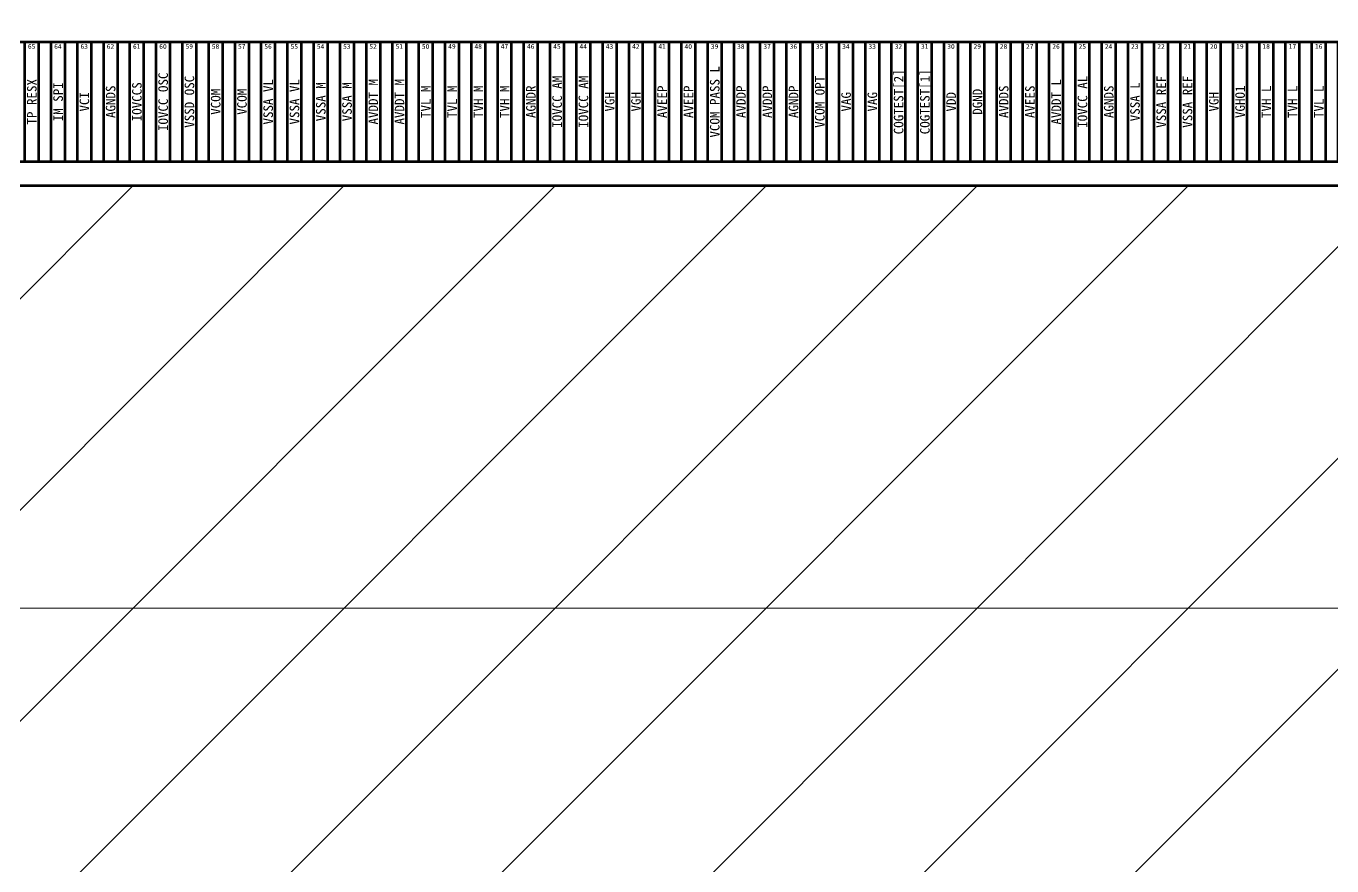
# Model space of a CAD drawing. Header units: inches. Extents: x 240 to 1407, y -538 to -118.
# Drawn here: x 345.38 to 350.85, y -415.04 to -411.52 of the extents above; entities that cross this region are included whole.
import ezdxf
from ezdxf.enums import TextEntityAlignment as Align

# ---------------------------------------------------------------- set-up
doc = ezdxf.new("R2010")
doc.units = ezdxf.units.IN
doc.header["$LTSCALE"] = 1.21
doc.header["$MEASUREMENT"] = 0
doc.layers.get('0').update_dxf_attribs({"linetype": 'CONTINUOUS'})
for name, color, linetype, lineweight in [('2ITO.drawing', 4, 'CONTINUOUS', 100), ('FPC', 40, 'CONTINUOUS', 20), ('LABEL.drawing', 7, 'CONTINUOUS', 100), ('TFT_line.drawing', 3, 'CONTINUOUS', 100)]:
    doc.layers.add(name, color=color, linetype=linetype, lineweight=lineweight)
doc.layers.add('标 注', color=3, linetype='CONTINUOUS')
doc.styles.get("Standard").update_dxf_attribs({"font": 'txt', "width": 0.8})

# ---------------------------------------------------------------- blocks, each defined once
blk = doc.blocks.new('fpc_name')
at = {"layer": 'LABEL.drawing', "color": 7, "linetype": 'Continuous', "lineweight": 100}
for s, p in [('IOVCC_OSC', (19.28143, 0.22667)), ('VSSD_OSC', (19.39143, 0.22667)), ('IOVCC_AM', (20.93143, 0.22667)), ('IOVCC_AM', (21.04143, 0.22667)), ('VCOM_PASS_L', (21.59143, 0.22667)), ('VCOM_OPT', (22.03143, 0.22667)), ('COGTEST[2]', (22.36143, 0.22667)), ('COGTEST[1]', (22.47143, 0.22667)), ('IOVCC_AL', (23.13143, 0.22667)), ('VSSA_REF', (23.46143, 0.22667)), ('VSSA_REF', (23.57143, 0.22667)), ('TP_RESX', (18.73143, 0.22667)), ('IM_SPI', (18.84143, 0.22667)), ('AGNDS', (19.06143, 0.22667)), ('IOVCCS', (19.17143, 0.22667)), ('VCOM', (19.50143, 0.22667)), ('VCOM', (19.61143, 0.22667)), ('VSSA_VL', (19.72143, 0.22667)), ('VSSA_VL', (19.83143, 0.22667)), ('VSSA_M', (19.94143, 0.22667)), ('VSSA_M', (20.05143, 0.22667)), ('AVDDT_M', (20.16143, 0.22667)), ('AVDDT_M', (20.27143, 0.22667)), ('TVL_M', (20.38143, 0.22667)), ('TVL_M', (20.49143, 0.22667)), ('TVH_M', (20.60143, 0.22667)), ('TVH_M', (20.71143, 0.22667)), ('AGNDR', (20.82143, 0.22667)), ('AVEEP', (21.37143, 0.22667)), ('AVEEP', (21.48143, 0.22667)), ('AVDDP', (21.70143, 0.22667)), ('AVDDP', (21.81143, 0.22667)), ('AGNDP', (21.92143, 0.22667)), ('DGND', (22.69143, 0.22667)), ('AVDDS', (22.80143, 0.22667)), ('AVEES', (22.91143, 0.22667)), ('AVDDT_L', (23.02143, 0.22667)), ('AGNDS', (23.24143, 0.22667)), ('VSSA_L', (23.35143, 0.22667)), ('VGHO1', (23.79143, 0.22667)), ('TVH_L', (23.90143, 0.22667)), ('TVH_L', (24.01143, 0.22667)), ('TVL_L', (24.12143, 0.22667)), ('VCI', (18.95143, 0.22667)), ('VGH', (21.15143, 0.22667)), ('VGH', (21.26143, 0.22667)), ('VAG', (22.14143, 0.22667)), ('VAG', (22.25143, 0.22667)), ('VDD', (22.58143, 0.22667)), ('VGH', (23.68143, 0.22667))]:
    blk.add_text(s, height=0.04, rotation=90, dxfattribs=at).set_placement(p, align=Align.MIDDLE_CENTER)
blk = doc.blocks.new('fpc_pin')
at = {"layer": 'TFT_line.drawing', "color": 3, "linetype": 'Continuous', "lineweight": 100}
blk.add_lwpolyline([(0, 0), (0.06, 0), (0.06, 0.5), (0, 0.5)], close=True, dxfattribs=at)
blk = doc.blocks.new('fpc_all')
at = {"layer": 'TFT_line.drawing', "color": 3, "linetype": 'Continuous', "lineweight": 100}
blk.add_lwpolyline([(-0.73658, 0), (26.54342, 0), (26.54342, 0.5), (-0.73658, 0.5)], close=True, dxfattribs=at)
at = {"color": 1, "linetype": 'Continuous', "lineweight": 100, "row_count": 1, "column_count": 221, "row_spacing": 0.4, "column_spacing": 0.11}
blk.add_blockref('fpc_pin', (0.77342, 0), dxfattribs=at)
at = {"color": 1, "linetype": 'Continuous', "lineweight": 100}
blk.add_blockref('fpc_name', (0.00249, 0.02333), dxfattribs=at)
at = {"layer": 'LABEL.drawing', "color": 7, "linetype": 'Continuous', "lineweight": 100}
for s, p in [('65', (18.73322, 0.4818)), ('64', (18.84322, 0.4818)), ('63', (18.95322, 0.4818)), ('62', (19.06322, 0.4818)), ('61', (19.17322, 0.4818)), ('60', (19.28322, 0.4818)), ('59', (19.39322, 0.4818)), ('58', (19.50322, 0.4818)), ('57', (19.61322, 0.4818)), ('56', (19.72322, 0.4818)), ('55', (19.83322, 0.4818)), ('54', (19.94322, 0.4818)), ('53', (20.05322, 0.4818)), ('52', (20.16322, 0.4818)), ('51', (20.27322, 0.4818)), ('50', (20.38322, 0.4818)), ('49', (20.49322, 0.4818)), ('48', (20.60322, 0.4818)), ('47', (20.71322, 0.4818)), ('46', (20.82322, 0.4818)), ('45', (20.93322, 0.4818)), ('44', (21.04322, 0.4818)), ('43', (21.15322, 0.4818)), ('42', (21.26322, 0.4818)), ('41', (21.37322, 0.4818)), ('40', (21.48322, 0.4818)), ('39', (21.59322, 0.4818)), ('38', (21.70322, 0.4818)), ('37', (21.81322, 0.4818)), ('36', (21.92322, 0.4818)), ('35', (22.03322, 0.4818)), ('34', (22.14322, 0.4818)), ('33', (22.25322, 0.4818)), ('32', (22.36322, 0.4818)), ('31', (22.47322, 0.4818)), ('30', (22.58322, 0.4818)), ('29', (22.69322, 0.4818)), ('28', (22.80322, 0.4818)), ('27', (22.91322, 0.4818)), ('26', (23.02322, 0.4818)), ('25', (23.13322, 0.4818)), ('24', (23.24322, 0.4818)), ('23', (23.35322, 0.4818)), ('22', (23.46322, 0.4818)), ('21', (23.57322, 0.4818)), ('20', (23.68322, 0.4818)), ('19', (23.79322, 0.4818)), ('18', (23.90322, 0.4818)), ('17', (24.01322, 0.4818)), ('16', (24.12322, 0.4818))]:
    blk.add_text(s, height=0.02, dxfattribs=at).set_placement(p, align=Align.MIDDLE_CENTER)
blk = doc.blocks.new('zw$7216')
at = {"layer": '2ITO.drawing', "linetype": 'Continuous', "lineweight": 100}
blk.add_lwpolyline([(-28.98, -50.8), (28.98, -50.8), (28.98, 47.7), (-28.98, 47.7)], close=True, dxfattribs=at)
blk.add_blockref('fpc_all', (-12.9034, -50.7), dxfattribs=at)

msp = doc.modelspace()

# ---------------------------------------------------------------- hatches: boundary and pattern name
at = {"layer": '标 注', "lineweight": 5}
h = msp.add_hatch(dxfattribs=at)
h.set_pattern_fill('ANSI31', color=0, scale=5)
h.set_pattern_definition([(45, (-500.8056, -149.5499), (-0.44194174, 0.44194174), [])])
h.paths.add_polyline_path([(353.5109, -419.3463), (353.5109, -414.4583), (325.6109, -414.4583), (325.6109, -418.8463, -0.414214), (325.1109, -419.3463)])
h.paths.add_polyline_path([(353.5109, -414.4583), (353.5109, -412.1883), (325.6109, -412.1883), (325.6109, -414.4583)])
h.paths.add_polyline_path([(337.1778, -417.3773), (341.9445, -417.3773), (341.9445, -415.4551), (337.1778, -415.4551)], flags=24)

# ---------------------------------------------------------------- linework, layer by layer
at = {"layer": 'FPC', "color": 0, "lineweight": 5}
msp.add_line((317.5721, -413.9583), (361.5772, -413.9583), dxfattribs=at)
at = {"layer": 'FPC', "color": 30}
msp.add_lwpolyline([(322.3109, -429.5083), (328.8246, -429.5083, -0.414214), (329.3246, -430.0083), (329.3246, -440.5283, 0.414214), (329.5246, -440.7283), (349.6246, -440.7283, 0.414214), (349.8246, -440.5283), (349.8246, -430.0083, -0.414214), (350.3246, -429.5083), (360.0725, -429.5083, 0.414214), (360.5725, -429.0083), (360.5725, -419.8463, 0.414214), (360.0725, -419.3463), (354.0109, -419.3463, -0.414214), (353.5109, -418.8463), (353.5109, -411.5883), (325.6109, -411.5883), (325.6109, -418.8463, -0.414214), (325.1109, -419.3463), (322.3109, -419.3463, 0.414214), (321.8109, -419.8463), (321.8109, -429.0083, 0.414214)], format="xyb", close=True, dxfattribs=at)

# ---------------------------------------------------------------- block references
at = {"layer": '标 注', "color": 5}
msp.add_blockref('zw$7216', (339.5746, -361.3883), dxfattribs=at)

doc.saveas('drawing.dxf')
